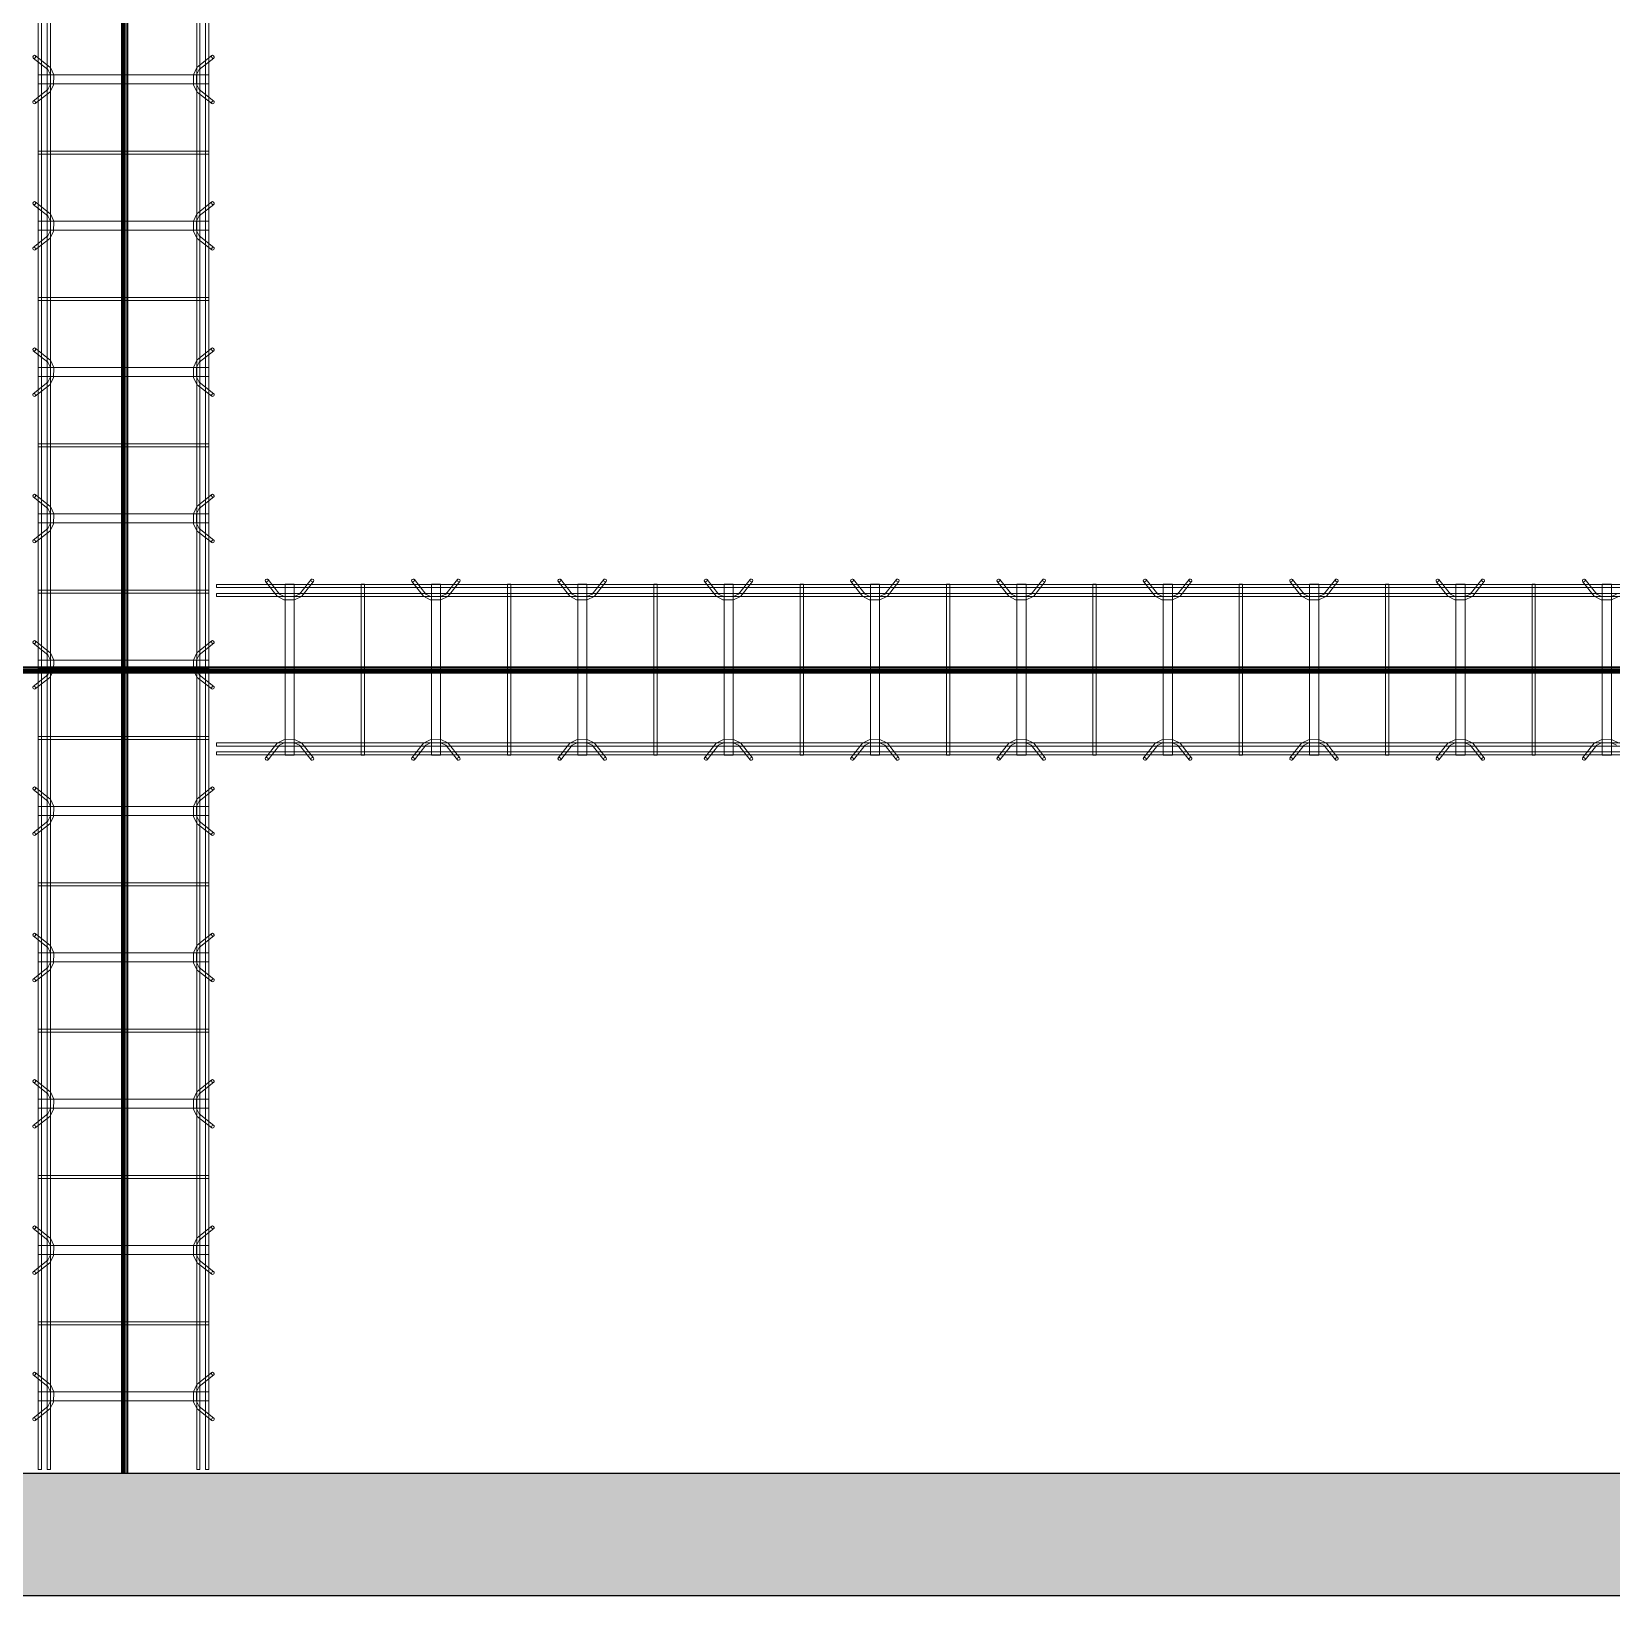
# Model space of a CAD drawing. Header units: inches. Extents: x -19229 to -222, y -6301 to 12387.
# Drawn here: x -2344.5 to -2214.9, y 9891.2 to 10019.4 of the extents above; entities that cross this region are included whole.
import ezdxf

# ---------------------------------------------------------------- set-up
doc = ezdxf.new("R2010")
doc.units = ezdxf.units.IN
doc.header["$MEASUREMENT"] = 0
for name, color, linetype, lineweight in [('A-GENM', 13, 'Continuous', 9), ('A-WALL-PATT', 111, 'Continuous', 25), ('S-BEAM', 12, 'Continuous', 9), ('S-FNDN', 32, 'Continuous', 9)]:
    doc.layers.add(name, color=color, linetype=linetype, lineweight=lineweight)

# ---------------------------------------------------------------- blocks, each defined once
blk = doc.blocks.new('Dowel bar assembly - Dowel bar assembly-669756-SLAB ON GROUND JOINTS')
at = {"layer": 'S-BEAM'}
for p, q in [((2175, 1.98), (0, 1.98)), ((0, 1.98), (0, 1.72)), ((0, 1.72), (0, 1.98)), ((0, 1.72), (2175, 1.72)), ((4.02, 2.23), (4.97, 1.03)), ((5.18, 1.19), (4.23, 2.39)), ((5.63, 1.99), (5.63, -12.01)), ((6.38, 1.99), (5.63, 1.99)), ((5.63, 1.99), (6.38, 1.99)), ((6.38, -12.01), (6.38, 1.99)), ((7.76, 2.39), (6.81, 1.19)), ((7.01, 1.03), (7.96, 2.23)), ((11.87, 1.99), (11.87, -12.01)), ((12.13, 1.99), (11.87, 1.99)), ((11.87, 1.99), (12.13, 1.99)), ((12.13, -12.01), (12.13, 1.99)), ((16.02, 2.23), (16.97, 1.03)), ((17.18, 1.19), (16.23, 2.39)), ((17.63, 1.99), (17.63, -12.01)), ((18.38, 1.99), (17.63, 1.99)), ((17.63, 1.99), (18.38, 1.99)), ((18.38, -12.01), (18.38, 1.99)), ((19.76, 2.39), (18.81, 1.19)), ((19.01, 1.03), (19.96, 2.23)), ((23.87, 1.99), (23.87, -12.01)), ((24.13, 1.99), (23.87, 1.99)), ((23.87, 1.99), (24.13, 1.99)), ((24.13, -12.01), (24.13, 1.99)), ((28.02, 2.23), (28.97, 1.03)), ((29.18, 1.19), (28.23, 2.39)), ((29.63, 1.99), (29.63, -12.01)), ((30.38, 1.99), (29.63, 1.99)), ((29.63, 1.99), (30.38, 1.99)), ((30.38, -12.01), (30.38, 1.99)), ((31.76, 2.39), (30.81, 1.19)), ((31.01, 1.03), (31.96, 2.23)), ((35.87, 1.99), (35.87, -12.01)), ((36.13, 1.99), (35.87, 1.99)), ((35.87, 1.99), (36.13, 1.99)), ((36.13, -12.01), (36.13, 1.99)), ((40.02, 2.23), (40.97, 1.03)), ((41.18, 1.19), (40.23, 2.39)), ((41.63, 1.99), (41.63, -12.01)), ((42.38, 1.99), (41.63, 1.99)), ((41.63, 1.99), (42.38, 1.99)), ((42.38, -12.01), (42.38, 1.99)), ((43.76, 2.39), (42.81, 1.19)), ((43.01, 1.03), (43.96, 2.23)), ((47.87, 1.99), (47.87, -12.01)), ((48.13, 1.99), (47.87, 1.99)), ((47.87, 1.99), (48.13, 1.99)), ((48.13, -12.01), (48.13, 1.99)), ((52.02, 2.23), (52.97, 1.03)), ((53.18, 1.19), (52.23, 2.39)), ((53.63, 1.99), (53.63, -12.01)), ((54.38, 1.99), (53.63, 1.99)), ((53.63, 1.99), (54.38, 1.99)), ((54.38, -12.01), (54.38, 1.99)), ((55.76, 2.39), (54.81, 1.19)), ((55.01, 1.03), (55.96, 2.23)), ((59.87, 1.99), (59.87, -12.01)), ((60.13, 1.99), (59.87, 1.99)), ((59.87, 1.99), (60.13, 1.99)), ((60.13, -12.01), (60.13, 1.99)), ((64.02, 2.23), (64.97, 1.03)), ((65.18, 1.19), (64.23, 2.39)), ((65.63, 1.99), (65.63, -12.01)), ((66.38, 1.99), (65.63, 1.99)), ((65.63, 1.99), (66.38, 1.99)), ((66.38, -12.01), (66.38, 1.99)), ((67.76, 2.39), (66.81, 1.19)), ((67.01, 1.03), (67.96, 2.23)), ((71.87, 1.99), (71.87, -12.01)), ((72.13, 1.99), (71.87, 1.99)), ((71.87, 1.99), (72.13, 1.99)), ((72.13, -12.01), (72.13, 1.99)), ((76.02, 2.23), (76.97, 1.03)), ((77.18, 1.19), (76.23, 2.39)), ((77.63, 1.99), (77.63, -12.01)), ((78.38, 1.99), (77.63, 1.99)), ((77.63, 1.99), (78.38, 1.99)), ((78.38, -12.01), (78.38, 1.99)), ((79.76, 2.39), (78.81, 1.19)), ((79.01, 1.03), (79.96, 2.23)), ((83.87, 1.99), (83.87, -12.01)), ((84.13, 1.99), (83.87, 1.99)), ((83.87, 1.99), (84.13, 1.99)), ((84.13, -12.01), (84.13, 1.99)), ((88.02, 2.23), (88.97, 1.03)), ((89.18, 1.19), (88.23, 2.39)), ((89.63, 1.99), (89.63, -12.01)), ((90.38, 1.99), (89.63, 1.99)), ((89.63, 1.99), (90.38, 1.99)), ((90.38, -12.01), (90.38, 1.99)), ((91.76, 2.39), (90.81, 1.19)), ((91.01, 1.03), (91.96, 2.23)), ((95.87, 1.99), (95.87, -12.01)), ((96.13, 1.99), (95.87, 1.99)), ((95.87, 1.99), (96.13, 1.99)), ((96.13, -12.01), (96.13, 1.99)), ((100.02, 2.23), (100.97, 1.03)), ((101.18, 1.19), (100.23, 2.39)), ((101.63, 1.99), (101.63, -12.01)), ((102.38, 1.99), (101.63, 1.99)), ((101.63, 1.99), (102.38, 1.99)), ((102.38, -12.01), (102.38, 1.99)), ((103.76, 2.39), (102.81, 1.19)), ((103.01, 1.03), (103.96, 2.23)), ((107.87, 1.99), (107.87, -12.01)), ((108.13, 1.99), (107.87, 1.99)), ((107.87, 1.99), (108.13, 1.99)), ((108.13, -12.01), (108.13, 1.99)), ((112.02, 2.23), (112.97, 1.03)), ((113.18, 1.19), (112.23, 2.39)), ((113.63, 1.99), (113.63, -12.01)), ((114.38, 1.99), (113.63, 1.99)), ((113.63, 1.99), (114.38, 1.99)), ((114.38, -12.01), (114.38, 1.99)), ((115.76, 2.39), (114.81, 1.19)), ((115.01, 1.03), (115.96, 2.23)), ((2175, 1.25), (0, 1.25)), ((0, 0.99), (0, 1.25)), ((0, 1.25), (0, 0.99)), ((0, 0.99), (2175, 0.99)), ((2175, -11.01), (0, -11.01)), ((0, -11.27), (0, -11.01)), ((0, -11.01), (0, -11.27)), ((0, -11.27), (2175, -11.27)), ((4.97, -11.05), (4.02, -12.25)), ((4.23, -12.41), (5.18, -11.21)), ((6.81, -11.21), (7.76, -12.41)), ((7.96, -12.25), (7.01, -11.05)), ((16.97, -11.05), (16.02, -12.25)), ((16.23, -12.41), (17.18, -11.21)), ((18.81, -11.21), (19.76, -12.41)), ((19.96, -12.25), (19.01, -11.05)), ((28.97, -11.05), (28.02, -12.25)), ((28.23, -12.41), (29.18, -11.21)), ((30.81, -11.21), (31.76, -12.41)), ((31.96, -12.25), (31.01, -11.05)), ((40.97, -11.05), (40.02, -12.25)), ((40.23, -12.41), (41.18, -11.21)), ((42.81, -11.21), (43.76, -12.41)), ((43.96, -12.25), (43.01, -11.05)), ((52.97, -11.05), (52.02, -12.25)), ((52.23, -12.41), (53.18, -11.21)), ((54.81, -11.21), (55.76, -12.41)), ((55.96, -12.25), (55.01, -11.05)), ((64.97, -11.05), (64.02, -12.25)), ((64.23, -12.41), (65.18, -11.21)), ((66.81, -11.21), (67.76, -12.41)), ((67.96, -12.25), (67.01, -11.05)), ((76.97, -11.05), (76.02, -12.25)), ((76.23, -12.41), (77.18, -11.21)), ((78.81, -11.21), (79.76, -12.41)), ((79.96, -12.25), (79.01, -11.05)), ((88.97, -11.05), (88.02, -12.25)), ((88.23, -12.41), (89.18, -11.21)), ((90.81, -11.21), (91.76, -12.41)), ((91.96, -12.25), (91.01, -11.05)), ((100.97, -11.05), (100.02, -12.25)), ((100.23, -12.41), (101.18, -11.21)), ((102.81, -11.21), (103.76, -12.41)), ((103.96, -12.25), (103.01, -11.05)), ((112.97, -11.05), (112.02, -12.25)), ((112.23, -12.41), (113.18, -11.21)), ((114.81, -11.21), (115.76, -12.41)), ((115.96, -12.25), (115.01, -11.05)), ((2175, -11.74), (0, -11.74)), ((0, -12), (0, -11.74)), ((0, -11.74), (0, -12)), ((0, -12), (2175, -12)), ((6.38, -12.01), (5.63, -12.01)), ((5.63, -12.01), (6.38, -12.01)), ((12.13, -12.01), (11.87, -12.01)), ((11.87, -12.01), (12.13, -12.01)), ((18.38, -12.01), (17.63, -12.01)), ((17.63, -12.01), (18.38, -12.01)), ((24.13, -12.01), (23.87, -12.01)), ((23.87, -12.01), (24.13, -12.01)), ((30.38, -12.01), (29.63, -12.01)), ((29.63, -12.01), (30.38, -12.01)), ((36.13, -12.01), (35.87, -12.01)), ((35.87, -12.01), (36.13, -12.01)), ((42.38, -12.01), (41.63, -12.01)), ((41.63, -12.01), (42.38, -12.01)), ((48.13, -12.01), (47.87, -12.01)), ((47.87, -12.01), (48.13, -12.01)), ((54.38, -12.01), (53.63, -12.01)), ((53.63, -12.01), (54.38, -12.01)), ((60.13, -12.01), (59.87, -12.01)), ((59.87, -12.01), (60.13, -12.01)), ((66.38, -12.01), (65.63, -12.01)), ((65.63, -12.01), (66.38, -12.01)), ((72.13, -12.01), (71.87, -12.01)), ((71.87, -12.01), (72.13, -12.01)), ((78.38, -12.01), (77.63, -12.01)), ((77.63, -12.01), (78.38, -12.01)), ((84.13, -12.01), (83.87, -12.01)), ((83.87, -12.01), (84.13, -12.01)), ((90.38, -12.01), (89.63, -12.01)), ((89.63, -12.01), (90.38, -12.01)), ((96.13, -12.01), (95.87, -12.01)), ((95.87, -12.01), (96.13, -12.01)), ((102.38, -12.01), (101.63, -12.01)), ((101.63, -12.01), (102.38, -12.01)), ((108.13, -12.01), (107.87, -12.01)), ((107.87, -12.01), (108.13, -12.01)), ((114.38, -12.01), (113.63, -12.01)), ((113.63, -12.01), (114.38, -12.01))]:
    blk.add_line(p, q, dxfattribs=at)
at = {"layer": 'S-BEAM', "flags": 128}
for points in [[(4.97, 1.03), (5.53, 0.73), (6.39, 0.72), (6.97, 0.99), (7.01, 1.03)], [(5.18, 1.19), (5.62, 0.97), (6.38, 0.98), (6.81, 1.19)], [(16.97, 1.03), (17.53, 0.73), (18.39, 0.72), (18.97, 0.99), (19.01, 1.03)], [(17.18, 1.19), (17.62, 0.97), (18.38, 0.98), (18.81, 1.19)], [(28.97, 1.03), (29.53, 0.73), (30.39, 0.72), (30.97, 0.99), (31.01, 1.03)], [(29.18, 1.19), (29.62, 0.97), (30.38, 0.98), (30.81, 1.19)], [(40.97, 1.03), (41.53, 0.73), (42.39, 0.72), (42.97, 0.99), (43.01, 1.03)], [(41.18, 1.19), (41.62, 0.97), (42.38, 0.98), (42.81, 1.19)], [(52.97, 1.03), (53.53, 0.73), (54.39, 0.72), (54.97, 0.99), (55.01, 1.03)], [(53.18, 1.19), (53.62, 0.97), (54.38, 0.98), (54.81, 1.19)], [(64.97, 1.03), (65.53, 0.73), (66.39, 0.72), (66.97, 0.99), (67.01, 1.03)], [(65.18, 1.19), (65.62, 0.97), (66.38, 0.98), (66.81, 1.19)], [(76.97, 1.03), (77.53, 0.73), (78.39, 0.72), (78.97, 0.99), (79.01, 1.03)], [(77.18, 1.19), (77.62, 0.97), (78.38, 0.98), (78.81, 1.19)], [(88.97, 1.03), (89.53, 0.73), (90.39, 0.72), (90.97, 0.99), (91.01, 1.03)], [(89.18, 1.19), (89.62, 0.97), (90.38, 0.98), (90.81, 1.19)], [(100.97, 1.03), (101.53, 0.73), (102.39, 0.72), (102.97, 0.99), (103.01, 1.03)], [(101.18, 1.19), (101.62, 0.97), (102.38, 0.98), (102.81, 1.19)], [(112.97, 1.03), (113.53, 0.73), (114.39, 0.72), (114.97, 0.99), (115.01, 1.03)], [(113.18, 1.19), (113.62, 0.97), (114.38, 0.98), (114.81, 1.19)], [(4.97, -11.05), (5.53, -10.75), (6.39, -10.74), (6.97, -11.01), (7.01, -11.05)], [(5.18, -11.21), (5.62, -10.99), (6.38, -11), (6.81, -11.21)], [(16.97, -11.05), (17.53, -10.75), (18.39, -10.74), (18.97, -11.01), (19.01, -11.05)], [(17.18, -11.21), (17.62, -10.99), (18.38, -11), (18.81, -11.21)], [(28.97, -11.05), (29.53, -10.75), (30.39, -10.74), (30.97, -11.01), (31.01, -11.05)], [(29.18, -11.21), (29.62, -10.99), (30.38, -11), (30.81, -11.21)], [(40.97, -11.05), (41.53, -10.75), (42.39, -10.74), (42.97, -11.01), (43.01, -11.05)], [(41.18, -11.21), (41.62, -10.99), (42.38, -11), (42.81, -11.21)], [(52.97, -11.05), (53.53, -10.75), (54.39, -10.74), (54.97, -11.01), (55.01, -11.05)], [(53.18, -11.21), (53.62, -10.99), (54.38, -11), (54.81, -11.21)], [(64.97, -11.05), (65.53, -10.75), (66.39, -10.74), (66.97, -11.01), (67.01, -11.05)], [(65.18, -11.21), (65.62, -10.99), (66.38, -11), (66.81, -11.21)], [(76.97, -11.05), (77.53, -10.75), (78.39, -10.74), (78.97, -11.01), (79.01, -11.05)], [(77.18, -11.21), (77.62, -10.99), (78.38, -11), (78.81, -11.21)], [(88.97, -11.05), (89.53, -10.75), (90.39, -10.74), (90.97, -11.01), (91.01, -11.05)], [(89.18, -11.21), (89.62, -10.99), (90.38, -11), (90.81, -11.21)], [(100.97, -11.05), (101.53, -10.75), (102.39, -10.74), (102.97, -11.01), (103.01, -11.05)], [(101.18, -11.21), (101.62, -10.99), (102.38, -11), (102.81, -11.21)], [(112.97, -11.05), (113.53, -10.75), (114.39, -10.74), (114.97, -11.01), (115.01, -11.05)], [(113.18, -11.21), (113.62, -10.99), (114.38, -11), (114.81, -11.21)]]:
    blk.add_lwpolyline(points, dxfattribs=at)
at = {"layer": 'S-BEAM'}
for centre, major_axis, start_param, end_param in [((4.12, 2.31), (0.101, 0.08), 5.709265, 8.850858), ((4.12, 2.31), (0.101, 0.08), 2.567673, 5.709265), ((7.86, 2.31), (-0.101, 0.08), 3.715513, 6.857105), ((7.86, 2.31), (-0.101, 0.08), 0.57392, 3.715513), ((16.12, 2.31), (0.101, 0.08), 5.709265, 8.850858), ((16.12, 2.31), (0.101, 0.08), 2.567673, 5.709265), ((19.86, 2.31), (-0.101, 0.08), 3.715513, 6.857105), ((19.86, 2.31), (-0.101, 0.08), 0.57392, 3.715513), ((28.12, 2.31), (0.101, 0.08), 5.709265, 8.850858), ((28.12, 2.31), (0.101, 0.08), 2.567673, 5.709265), ((31.86, 2.31), (-0.101, 0.08), 3.715513, 6.857105), ((31.86, 2.31), (-0.101, 0.08), 0.57392, 3.715513), ((40.12, 2.31), (0.101, 0.08), 5.709265, 8.850858), ((40.12, 2.31), (0.101, 0.08), 2.567673, 5.709265), ((43.86, 2.31), (-0.101, 0.08), 3.715513, 6.857105), ((43.86, 2.31), (-0.101, 0.08), 0.57392, 3.715513), ((52.12, 2.31), (0.101, 0.08), 5.709265, 8.850858), ((52.12, 2.31), (0.101, 0.08), 2.567673, 5.709265), ((55.86, 2.31), (-0.101, 0.08), 3.715513, 6.857105), ((55.86, 2.31), (-0.101, 0.08), 0.57392, 3.715513), ((64.12, 2.31), (0.101, 0.08), 5.709265, 8.850858), ((64.12, 2.31), (0.101, 0.08), 2.567673, 5.709265), ((67.86, 2.31), (-0.101, 0.08), 3.715513, 6.857105), ((67.86, 2.31), (-0.101, 0.08), 0.57392, 3.715513), ((76.12, 2.31), (0.101, 0.08), 5.709265, 8.850858), ((76.12, 2.31), (0.101, 0.08), 2.567673, 5.709265), ((79.86, 2.31), (-0.101, 0.08), 3.715513, 6.857105), ((79.86, 2.31), (-0.101, 0.08), 0.57392, 3.715513), ((88.12, 2.31), (0.101, 0.08), 5.709265, 8.850858), ((88.12, 2.31), (0.101, 0.08), 2.567673, 5.709265), ((91.86, 2.31), (-0.101, 0.08), 3.715513, 6.857105), ((91.86, 2.31), (-0.101, 0.08), 0.57392, 3.715513), ((100.12, 2.31), (0.101, 0.08), 5.709265, 8.850858), ((100.12, 2.31), (0.101, 0.08), 2.567673, 5.709265), ((103.86, 2.31), (-0.101, 0.08), 3.715513, 6.857105), ((103.86, 2.31), (-0.101, 0.08), 0.57392, 3.715513), ((112.12, 2.31), (0.101, 0.08), 5.709265, 8.850858), ((112.12, 2.31), (0.101, 0.08), 2.567673, 5.709265), ((115.86, 2.31), (-0.101, 0.08), 3.715513, 6.857105), ((115.86, 2.31), (-0.101, 0.08), 0.57392, 3.715513), ((4.12, -12.33), (-0.101, 0.08), 3.715513, 6.857105), ((4.12, -12.33), (-0.101, 0.08), 0.57392, 3.715513), ((7.86, -12.33), (0.101, 0.08), 5.709265, 8.850858), ((7.86, -12.33), (0.101, 0.08), 2.567673, 5.709265), ((16.12, -12.33), (-0.101, 0.08), 3.715513, 6.857105), ((16.12, -12.33), (-0.101, 0.08), 0.57392, 3.715513), ((19.86, -12.33), (0.101, 0.08), 5.709265, 8.850858), ((19.86, -12.33), (0.101, 0.08), 2.567673, 5.709265), ((28.12, -12.33), (-0.101, 0.08), 3.715513, 6.857105), ((28.12, -12.33), (-0.101, 0.08), 0.57392, 3.715513), ((31.86, -12.33), (0.101, 0.08), 5.709265, 8.850858), ((31.86, -12.33), (0.101, 0.08), 2.567673, 5.709265), ((40.12, -12.33), (-0.101, 0.08), 3.715513, 6.857105), ((40.12, -12.33), (-0.101, 0.08), 0.57392, 3.715513), ((43.86, -12.33), (0.101, 0.08), 5.709265, 8.850858), ((43.86, -12.33), (0.101, 0.08), 2.567673, 5.709265), ((52.12, -12.33), (-0.101, 0.08), 3.715513, 6.857105), ((52.12, -12.33), (-0.101, 0.08), 0.57392, 3.715513), ((55.86, -12.33), (0.101, 0.08), 5.709265, 8.850858), ((55.86, -12.33), (0.101, 0.08), 2.567673, 5.709265), ((64.12, -12.33), (-0.101, 0.08), 3.715513, 6.857105), ((64.12, -12.33), (-0.101, 0.08), 0.57392, 3.715513), ((67.86, -12.33), (0.101, 0.08), 5.709265, 8.850858), ((67.86, -12.33), (0.101, 0.08), 2.567673, 5.709265), ((76.12, -12.33), (-0.101, 0.08), 3.715513, 6.857105), ((76.12, -12.33), (-0.101, 0.08), 0.57392, 3.715513), ((79.86, -12.33), (0.101, 0.08), 5.709265, 8.850858), ((79.86, -12.33), (0.101, 0.08), 2.567673, 5.709265), ((88.12, -12.33), (-0.101, 0.08), 3.715513, 6.857105), ((88.12, -12.33), (-0.101, 0.08), 0.57392, 3.715513), ((91.86, -12.33), (0.101, 0.08), 5.709265, 8.850858), ((91.86, -12.33), (0.101, 0.08), 2.567673, 5.709265), ((100.12, -12.33), (-0.101, 0.08), 3.715513, 6.857105), ((100.12, -12.33), (-0.101, 0.08), 0.57392, 3.715513), ((103.86, -12.33), (0.101, 0.08), 5.709265, 8.850858), ((103.86, -12.33), (0.101, 0.08), 2.567673, 5.709265), ((112.12, -12.33), (-0.101, 0.08), 3.715513, 6.857105), ((112.12, -12.33), (-0.101, 0.08), 0.57392, 3.715513), ((115.86, -12.33), (0.101, 0.08), 5.709265, 8.850858), ((115.86, -12.33), (0.101, 0.08), 2.567673, 5.709265)]:
    blk.add_ellipse(centre, major_axis=major_axis, ratio=0.816528, start_param=start_param, end_param=end_param, dxfattribs=at)
blk = doc.blocks.new('Dowel bar assembly - Dowel bar assembly-674678-SLAB ON GROUND JOINTS')
at = {"layer": 'S-BEAM'}
for p, q in [((148.73, 1.98), (0, 1.98)), ((0, 1.98), (0, 1.72)), ((0, 1.72), (0, 1.98)), ((0, 1.72), (148.73, 1.72)), ((4.02, 2.23), (4.97, 1.03)), ((5.18, 1.19), (4.23, 2.39)), ((5.63, 1.99), (5.63, -12.01)), ((6.38, 1.99), (5.63, 1.99)), ((5.63, 1.99), (6.38, 1.99)), ((6.38, -12.01), (6.38, 1.99)), ((7.76, 2.39), (6.81, 1.19)), ((7.01, 1.03), (7.96, 2.23)), ((11.87, 1.99), (11.87, -12.01)), ((12.13, 1.99), (11.87, 1.99)), ((11.87, 1.99), (12.13, 1.99)), ((12.13, -12.01), (12.13, 1.99)), ((16.02, 2.23), (16.97, 1.03)), ((17.18, 1.19), (16.23, 2.39)), ((17.63, 1.99), (17.63, -12.01)), ((18.38, 1.99), (17.63, 1.99)), ((17.63, 1.99), (18.38, 1.99)), ((18.38, -12.01), (18.38, 1.99)), ((19.76, 2.39), (18.81, 1.19)), ((19.01, 1.03), (19.96, 2.23)), ((23.87, 1.99), (23.87, -12.01)), ((24.13, 1.99), (23.87, 1.99)), ((23.87, 1.99), (24.13, 1.99)), ((24.13, -12.01), (24.13, 1.99)), ((28.02, 2.23), (28.97, 1.03)), ((29.18, 1.19), (28.23, 2.39)), ((29.63, 1.99), (29.63, -12.01)), ((30.38, 1.99), (29.63, 1.99)), ((29.63, 1.99), (30.38, 1.99)), ((30.38, -12.01), (30.38, 1.99)), ((31.76, 2.39), (30.81, 1.19)), ((31.01, 1.03), (31.96, 2.23)), ((35.87, 1.99), (35.87, -12.01)), ((36.13, 1.99), (35.87, 1.99)), ((35.87, 1.99), (36.13, 1.99)), ((36.13, -12.01), (36.13, 1.99)), ((40.02, 2.23), (40.97, 1.03)), ((41.18, 1.19), (40.23, 2.39)), ((41.63, 1.99), (41.63, -12.01)), ((42.38, 1.99), (41.63, 1.99)), ((41.63, 1.99), (42.38, 1.99)), ((42.38, -12.01), (42.38, 1.99)), ((43.76, 2.39), (42.81, 1.19)), ((43.01, 1.03), (43.96, 2.23)), ((47.87, 1.99), (47.87, -12.01)), ((48.13, 1.99), (47.87, 1.99)), ((47.87, 1.99), (48.13, 1.99)), ((48.13, -12.01), (48.13, 1.99)), ((52.02, 2.23), (52.97, 1.03)), ((53.18, 1.19), (52.23, 2.39)), ((53.63, 1.99), (53.63, -12.01)), ((54.38, 1.99), (53.63, 1.99)), ((53.63, 1.99), (54.38, 1.99)), ((54.38, -12.01), (54.38, 1.99)), ((55.76, 2.39), (54.81, 1.19)), ((55.01, 1.03), (55.96, 2.23)), ((59.87, 1.99), (59.87, -12.01)), ((60.13, 1.99), (59.87, 1.99)), ((59.87, 1.99), (60.13, 1.99)), ((60.13, -12.01), (60.13, 1.99)), ((64.02, 2.23), (64.97, 1.03)), ((65.18, 1.19), (64.23, 2.39)), ((65.63, 1.99), (65.63, -12.01)), ((66.38, 1.99), (65.63, 1.99)), ((65.63, 1.99), (66.38, 1.99)), ((66.38, -12.01), (66.38, 1.99)), ((67.76, 2.39), (66.81, 1.19)), ((67.01, 1.03), (67.96, 2.23)), ((71.87, 1.99), (71.87, -12.01)), ((72.13, 1.99), (71.87, 1.99)), ((71.87, 1.99), (72.13, 1.99)), ((72.13, -12.01), (72.13, 1.99)), ((76.02, 2.23), (76.97, 1.03)), ((77.18, 1.19), (76.23, 2.39)), ((77.63, 1.99), (77.63, -12.01)), ((78.38, 1.99), (77.63, 1.99)), ((77.63, 1.99), (78.38, 1.99)), ((78.38, -12.01), (78.38, 1.99)), ((79.76, 2.39), (78.81, 1.19)), ((79.01, 1.03), (79.96, 2.23)), ((83.87, 1.99), (83.87, -12.01)), ((84.13, 1.99), (83.87, 1.99)), ((83.87, 1.99), (84.13, 1.99)), ((84.13, -12.01), (84.13, 1.99)), ((88.02, 2.23), (88.97, 1.03)), ((89.18, 1.19), (88.23, 2.39)), ((89.63, 1.99), (89.63, -12.01)), ((90.38, 1.99), (89.63, 1.99)), ((89.63, 1.99), (90.38, 1.99)), ((90.38, -12.01), (90.38, 1.99)), ((91.76, 2.39), (90.81, 1.19)), ((91.01, 1.03), (91.96, 2.23)), ((95.87, 1.99), (95.87, -12.01)), ((96.13, 1.99), (95.87, 1.99)), ((95.87, 1.99), (96.13, 1.99)), ((96.13, -12.01), (96.13, 1.99)), ((100.02, 2.23), (100.97, 1.03)), ((101.18, 1.19), (100.23, 2.39)), ((101.63, 1.99), (101.63, -12.01)), ((102.38, 1.99), (101.63, 1.99)), ((101.63, 1.99), (102.38, 1.99)), ((102.38, -12.01), (102.38, 1.99)), ((103.76, 2.39), (102.81, 1.19)), ((103.01, 1.03), (103.96, 2.23)), ((107.87, 1.99), (107.87, -12.01)), ((108.13, 1.99), (107.87, 1.99)), ((107.87, 1.99), (108.13, 1.99)), ((108.13, -12.01), (108.13, 1.99)), ((112.02, 2.23), (112.97, 1.03)), ((113.18, 1.19), (112.23, 2.39)), ((113.63, 1.99), (113.63, -12.01)), ((114.38, 1.99), (113.63, 1.99)), ((113.63, 1.99), (114.38, 1.99)), ((114.38, -12.01), (114.38, 1.99)), ((148.73, 1.25), (0, 1.25)), ((0, 0.99), (0, 1.25)), ((0, 1.25), (0, 0.99)), ((0, 0.99), (148.73, 0.99)), ((148.73, -11.01), (0, -11.01)), ((0, -11.27), (0, -11.01)), ((0, -11.01), (0, -11.27)), ((0, -11.27), (148.73, -11.27)), ((4.97, -11.05), (4.02, -12.25)), ((4.23, -12.41), (5.18, -11.21)), ((6.81, -11.21), (7.76, -12.41)), ((7.96, -12.25), (7.01, -11.05)), ((16.97, -11.05), (16.02, -12.25)), ((16.23, -12.41), (17.18, -11.21)), ((18.81, -11.21), (19.76, -12.41)), ((19.96, -12.25), (19.01, -11.05)), ((28.97, -11.05), (28.02, -12.25)), ((28.23, -12.41), (29.18, -11.21)), ((30.81, -11.21), (31.76, -12.41)), ((31.96, -12.25), (31.01, -11.05)), ((40.97, -11.05), (40.02, -12.25)), ((40.23, -12.41), (41.18, -11.21)), ((42.81, -11.21), (43.76, -12.41)), ((43.96, -12.25), (43.01, -11.05)), ((52.97, -11.05), (52.02, -12.25)), ((52.23, -12.41), (53.18, -11.21)), ((54.81, -11.21), (55.76, -12.41)), ((55.96, -12.25), (55.01, -11.05)), ((64.97, -11.05), (64.02, -12.25)), ((64.23, -12.41), (65.18, -11.21)), ((66.81, -11.21), (67.76, -12.41)), ((67.96, -12.25), (67.01, -11.05)), ((76.97, -11.05), (76.02, -12.25)), ((76.23, -12.41), (77.18, -11.21)), ((78.81, -11.21), (79.76, -12.41)), ((79.96, -12.25), (79.01, -11.05)), ((88.97, -11.05), (88.02, -12.25)), ((88.23, -12.41), (89.18, -11.21)), ((90.81, -11.21), (91.76, -12.41)), ((91.96, -12.25), (91.01, -11.05)), ((100.97, -11.05), (100.02, -12.25)), ((100.23, -12.41), (101.18, -11.21)), ((102.81, -11.21), (103.76, -12.41)), ((103.96, -12.25), (103.01, -11.05)), ((112.97, -11.05), (112.02, -12.25)), ((112.23, -12.41), (113.18, -11.21)), ((148.73, -11.74), (0, -11.74)), ((0, -12), (0, -11.74)), ((0, -11.74), (0, -12)), ((0, -12), (148.73, -12)), ((6.38, -12.01), (5.63, -12.01)), ((5.63, -12.01), (6.38, -12.01)), ((12.13, -12.01), (11.87, -12.01)), ((11.87, -12.01), (12.13, -12.01)), ((18.38, -12.01), (17.63, -12.01)), ((17.63, -12.01), (18.38, -12.01)), ((24.13, -12.01), (23.87, -12.01)), ((23.87, -12.01), (24.13, -12.01)), ((30.38, -12.01), (29.63, -12.01)), ((29.63, -12.01), (30.38, -12.01)), ((36.13, -12.01), (35.87, -12.01)), ((35.87, -12.01), (36.13, -12.01)), ((42.38, -12.01), (41.63, -12.01)), ((41.63, -12.01), (42.38, -12.01)), ((48.13, -12.01), (47.87, -12.01)), ((47.87, -12.01), (48.13, -12.01)), ((54.38, -12.01), (53.63, -12.01)), ((53.63, -12.01), (54.38, -12.01)), ((60.13, -12.01), (59.87, -12.01)), ((59.87, -12.01), (60.13, -12.01)), ((66.38, -12.01), (65.63, -12.01)), ((65.63, -12.01), (66.38, -12.01)), ((72.13, -12.01), (71.87, -12.01)), ((71.87, -12.01), (72.13, -12.01)), ((78.38, -12.01), (77.63, -12.01)), ((77.63, -12.01), (78.38, -12.01)), ((84.13, -12.01), (83.87, -12.01)), ((83.87, -12.01), (84.13, -12.01)), ((90.38, -12.01), (89.63, -12.01)), ((89.63, -12.01), (90.38, -12.01)), ((96.13, -12.01), (95.87, -12.01)), ((95.87, -12.01), (96.13, -12.01)), ((102.38, -12.01), (101.63, -12.01)), ((101.63, -12.01), (102.38, -12.01)), ((108.13, -12.01), (107.87, -12.01)), ((107.87, -12.01), (108.13, -12.01)), ((114.38, -12.01), (113.63, -12.01)), ((113.63, -12.01), (114.38, -12.01))]:
    blk.add_line(p, q, dxfattribs=at)
at = {"layer": 'S-BEAM', "flags": 128}
for points in [[(4.97, 1.03), (5.53, 0.73), (6.39, 0.72), (6.97, 0.99), (7.01, 1.03)], [(5.18, 1.19), (5.62, 0.97), (6.38, 0.98), (6.81, 1.19)], [(16.97, 1.03), (17.53, 0.73), (18.39, 0.72), (18.97, 0.99), (19.01, 1.03)], [(17.18, 1.19), (17.62, 0.97), (18.38, 0.98), (18.81, 1.19)], [(28.97, 1.03), (29.53, 0.73), (30.39, 0.72), (30.97, 0.99), (31.01, 1.03)], [(29.18, 1.19), (29.62, 0.97), (30.38, 0.98), (30.81, 1.19)], [(40.97, 1.03), (41.53, 0.73), (42.39, 0.72), (42.97, 0.99), (43.01, 1.03)], [(41.18, 1.19), (41.62, 0.97), (42.38, 0.98), (42.81, 1.19)], [(52.97, 1.03), (53.53, 0.73), (54.39, 0.72), (54.97, 0.99), (55.01, 1.03)], [(53.18, 1.19), (53.62, 0.97), (54.38, 0.98), (54.81, 1.19)], [(64.97, 1.03), (65.53, 0.73), (66.39, 0.72), (66.97, 0.99), (67.01, 1.03)], [(65.18, 1.19), (65.62, 0.97), (66.38, 0.98), (66.81, 1.19)], [(76.97, 1.03), (77.53, 0.73), (78.39, 0.72), (78.97, 0.99), (79.01, 1.03)], [(77.18, 1.19), (77.62, 0.97), (78.38, 0.98), (78.81, 1.19)], [(88.97, 1.03), (89.53, 0.73), (90.39, 0.72), (90.97, 0.99), (91.01, 1.03)], [(89.18, 1.19), (89.62, 0.97), (90.38, 0.98), (90.81, 1.19)], [(100.97, 1.03), (101.53, 0.73), (102.39, 0.72), (102.97, 0.99), (103.01, 1.03)], [(101.18, 1.19), (101.62, 0.97), (102.38, 0.98), (102.81, 1.19)], [(112.97, 1.03), (113.53, 0.73), (114.39, 0.72), (114.97, 0.99), (115.01, 1.03)], [(113.18, 1.19), (113.62, 0.97), (114.38, 0.98), (114.81, 1.19)], [(4.97, -11.05), (5.53, -10.75), (6.39, -10.74), (6.97, -11.01), (7.01, -11.05)], [(5.18, -11.21), (5.62, -10.99), (6.38, -11), (6.81, -11.21)], [(16.97, -11.05), (17.53, -10.75), (18.39, -10.74), (18.97, -11.01), (19.01, -11.05)], [(17.18, -11.21), (17.62, -10.99), (18.38, -11), (18.81, -11.21)], [(28.97, -11.05), (29.53, -10.75), (30.39, -10.74), (30.97, -11.01), (31.01, -11.05)], [(29.18, -11.21), (29.62, -10.99), (30.38, -11), (30.81, -11.21)], [(40.97, -11.05), (41.53, -10.75), (42.39, -10.74), (42.97, -11.01), (43.01, -11.05)], [(41.18, -11.21), (41.62, -10.99), (42.38, -11), (42.81, -11.21)], [(52.97, -11.05), (53.53, -10.75), (54.39, -10.74), (54.97, -11.01), (55.01, -11.05)], [(53.18, -11.21), (53.62, -10.99), (54.38, -11), (54.81, -11.21)], [(64.97, -11.05), (65.53, -10.75), (66.39, -10.74), (66.97, -11.01), (67.01, -11.05)], [(65.18, -11.21), (65.62, -10.99), (66.38, -11), (66.81, -11.21)], [(76.97, -11.05), (77.53, -10.75), (78.39, -10.74), (78.97, -11.01), (79.01, -11.05)], [(77.18, -11.21), (77.62, -10.99), (78.38, -11), (78.81, -11.21)], [(88.97, -11.05), (89.53, -10.75), (90.39, -10.74), (90.97, -11.01), (91.01, -11.05)], [(89.18, -11.21), (89.62, -10.99), (90.38, -11), (90.81, -11.21)], [(100.97, -11.05), (101.53, -10.75), (102.39, -10.74), (102.97, -11.01), (103.01, -11.05)], [(101.18, -11.21), (101.62, -10.99), (102.38, -11), (102.81, -11.21)], [(112.97, -11.05), (113.53, -10.75), (114.39, -10.74), (114.97, -11.01), (115.01, -11.05)], [(113.18, -11.21), (113.62, -10.99), (114.38, -11), (114.81, -11.21)]]:
    blk.add_lwpolyline(points, dxfattribs=at)
at = {"layer": 'S-BEAM'}
for centre, major_axis, start_param, end_param in [((4.12, 2.31), (0.101, 0.08), 5.709265, 8.850858), ((4.12, 2.31), (0.101, 0.08), 2.567673, 5.709265), ((7.86, 2.31), (-0.101, 0.08), 3.715513, 6.857105), ((7.86, 2.31), (-0.101, 0.08), 0.57392, 3.715513), ((16.12, 2.31), (0.101, 0.08), 5.709265, 8.850858), ((16.12, 2.31), (0.101, 0.08), 2.567673, 5.709265), ((19.86, 2.31), (-0.101, 0.08), 3.715513, 6.857105), ((19.86, 2.31), (-0.101, 0.08), 0.57392, 3.715513), ((28.12, 2.31), (0.101, 0.08), 5.709265, 8.850858), ((28.12, 2.31), (0.101, 0.08), 2.567673, 5.709265), ((31.86, 2.31), (-0.101, 0.08), 3.715513, 6.857105), ((31.86, 2.31), (-0.101, 0.08), 0.57392, 3.715513), ((40.12, 2.31), (0.101, 0.08), 5.709265, 8.850858), ((40.12, 2.31), (0.101, 0.08), 2.567673, 5.709265), ((43.86, 2.31), (-0.101, 0.08), 3.715513, 6.857105), ((43.86, 2.31), (-0.101, 0.08), 0.57392, 3.715513), ((52.12, 2.31), (0.101, 0.08), 5.709265, 8.850858), ((52.12, 2.31), (0.101, 0.08), 2.567673, 5.709265), ((55.86, 2.31), (-0.101, 0.08), 3.715513, 6.857105), ((55.86, 2.31), (-0.101, 0.08), 0.57392, 3.715513), ((64.12, 2.31), (0.101, 0.08), 5.709265, 8.850858), ((64.12, 2.31), (0.101, 0.08), 2.567673, 5.709265), ((67.86, 2.31), (-0.101, 0.08), 3.715513, 6.857105), ((67.86, 2.31), (-0.101, 0.08), 0.57392, 3.715513), ((76.12, 2.31), (0.101, 0.08), 5.709265, 8.850858), ((76.12, 2.31), (0.101, 0.08), 2.567673, 5.709265), ((79.86, 2.31), (-0.101, 0.08), 3.715513, 6.857105), ((79.86, 2.31), (-0.101, 0.08), 0.57392, 3.715513), ((88.12, 2.31), (0.101, 0.08), 5.709265, 8.850858), ((88.12, 2.31), (0.101, 0.08), 2.567673, 5.709265), ((91.86, 2.31), (-0.101, 0.08), 3.715513, 6.857105), ((91.86, 2.31), (-0.101, 0.08), 0.57392, 3.715513), ((100.12, 2.31), (0.101, 0.08), 5.709265, 8.850858), ((100.12, 2.31), (0.101, 0.08), 2.567673, 5.709265), ((103.86, 2.31), (-0.101, 0.08), 3.715513, 6.857105), ((103.86, 2.31), (-0.101, 0.08), 0.57392, 3.715513), ((112.12, 2.31), (0.101, 0.08), 5.709265, 8.850858), ((112.12, 2.31), (0.101, 0.08), 2.567673, 5.709265), ((4.12, -12.33), (-0.101, 0.08), 3.715513, 6.857105), ((4.12, -12.33), (-0.101, 0.08), 0.57392, 3.715513), ((7.86, -12.33), (0.101, 0.08), 5.709265, 8.850858), ((7.86, -12.33), (0.101, 0.08), 2.567673, 5.709265), ((16.12, -12.33), (-0.101, 0.08), 3.715513, 6.857105), ((16.12, -12.33), (-0.101, 0.08), 0.57392, 3.715513), ((19.86, -12.33), (0.101, 0.08), 5.709265, 8.850858), ((19.86, -12.33), (0.101, 0.08), 2.567673, 5.709265), ((28.12, -12.33), (-0.101, 0.08), 3.715513, 6.857105), ((28.12, -12.33), (-0.101, 0.08), 0.57392, 3.715513), ((31.86, -12.33), (0.101, 0.08), 5.709265, 8.850858), ((31.86, -12.33), (0.101, 0.08), 2.567673, 5.709265), ((40.12, -12.33), (-0.101, 0.08), 3.715513, 6.857105), ((40.12, -12.33), (-0.101, 0.08), 0.57392, 3.715513), ((43.86, -12.33), (0.101, 0.08), 5.709265, 8.850858), ((43.86, -12.33), (0.101, 0.08), 2.567673, 5.709265), ((52.12, -12.33), (-0.101, 0.08), 3.715513, 6.857105), ((52.12, -12.33), (-0.101, 0.08), 0.57392, 3.715513), ((55.86, -12.33), (0.101, 0.08), 5.709265, 8.850858), ((55.86, -12.33), (0.101, 0.08), 2.567673, 5.709265), ((64.12, -12.33), (-0.101, 0.08), 3.715513, 6.857105), ((64.12, -12.33), (-0.101, 0.08), 0.57392, 3.715513), ((67.86, -12.33), (0.101, 0.08), 5.709265, 8.850858), ((67.86, -12.33), (0.101, 0.08), 2.567673, 5.709265), ((76.12, -12.33), (-0.101, 0.08), 3.715513, 6.857105), ((76.12, -12.33), (-0.101, 0.08), 0.57392, 3.715513), ((79.86, -12.33), (0.101, 0.08), 5.709265, 8.850858), ((79.86, -12.33), (0.101, 0.08), 2.567673, 5.709265), ((88.12, -12.33), (-0.101, 0.08), 3.715513, 6.857105), ((88.12, -12.33), (-0.101, 0.08), 0.57392, 3.715513), ((91.86, -12.33), (0.101, 0.08), 5.709265, 8.850858), ((91.86, -12.33), (0.101, 0.08), 2.567673, 5.709265), ((100.12, -12.33), (-0.101, 0.08), 3.715513, 6.857105), ((100.12, -12.33), (-0.101, 0.08), 0.57392, 3.715513), ((103.86, -12.33), (0.101, 0.08), 5.709265, 8.850858), ((103.86, -12.33), (0.101, 0.08), 2.567673, 5.709265), ((112.12, -12.33), (-0.101, 0.08), 3.715513, 6.857105), ((112.12, -12.33), (-0.101, 0.08), 0.57392, 3.715513)]:
    blk.add_ellipse(centre, major_axis=major_axis, ratio=0.816528, start_param=start_param, end_param=end_param, dxfattribs=at)

msp = doc.modelspace()

# ---------------------------------------------------------------- hatches: boundary and pattern name
at = {"layer": 'A-WALL-PATT', "lineweight": 9}
h = msp.add_hatch(dxfattribs=at)
h.set_pattern_fill('FP_1', color=256, style=0, pattern_type=2)
h.set_pattern_definition([(50, (0, 0), (55.0854, -4.81984), [5.76, -63.36]), (355, (0, 0), (-10.6557, 57.76853), [4.608, -50.688]), (100.451, (4.59, -0.4), (44.42947, 52.94866), [4.895, -53.848]), (46.184, (0, 15.36), (81.96444, -12.71212), [8.64, -95.04]), (96.636, (6.83, 14.3), (71.7815, 74.8124), [7.343, -80.772]), (351.184, (0, 15.36), (71.78195, 74.8124), [6.912, -76.032]), (21, (7.68, 11.52), (45.84207, -30.92146), [5.76, -63.36]), (326, (7.68, 11.52), (18.68706, 55.69148), [4.608, -50.688]), (71.451, (11.5, 8.943), (64.5289, 24.7701), [4.895, -53.848]), (37.5, (0, 0), (0.933895, 25.566816), [2.534, -47.539, 2.534, -48.922, -50.88]), (37.5, (0, 0), (0.933895, 25.566816), [-101.53, 2.534, -48.346]), (7.5, (0, 0), (20.20404, 30.2913), [2.534, -26.803, 2.534, -46.387, -19.392]), (7.5, (0, 0), (20.20404, 30.2913), [-78.259, 2.534, -16.858]), (327.5, (-17.126, 0), (40.997785, -1.732403), [2.534, -16.666, 2.534, -57.37, -79.488]), (327.5, (-17.126, 0), (40.997785, -1.732403), [-79.104, 2.534, -76.954]), (317.5, (-24.806, 0), (44.78888, 7.68784), [2.534, -22.426, 2.534, -37.248, -56.448]), (317.5, (-24.806, 0), (44.78888, 7.68784), [-64.742, 2.534, -53.914])])
h.paths.add_polyline_path([(-3829.32374, 9891.1894), (-3829.32374, 9899.1894), (-3829.32374, 9901.1894), (-3819.32374, 9901.1894), (-1953.32374, 9901.1894), (-1953.32374, 9891.1894)], flags=0)

# ---------------------------------------------------------------- linework, layer by layer
at = {"layer": 'A-GENM'}
for p, q in [((-2337.08036, 9901.1894), (-2337.08036, 12077.1894)), ((-2337.02059, 12077.1894), (-2337.02059, 9901.1894)), ((-2337.02059, 12077.1894), (-2337.02059, 9901.1894)), ((-2337.00273, 12077.1894), (-2337.00273, 9901.1894)), ((-2336.99348, 9901.1894), (-2336.99348, 12077.1894)), ((-2336.98122, 9901.1894), (-2336.98122, 12077.1894)), ((-2336.98122, 12077.1894), (-2336.98122, 9901.1894)), ((-2336.91585, 9901.1894), (-2336.91585, 12077.1894)), ((-2336.86718, 9901.1894), (-2336.86718, 12077.1894)), ((-2336.7803, 12077.1894), (-2336.7803, 9901.1894)), ((-2336.66626, 9901.1894), (-2336.66626, 12077.1894)), ((-2336.66626, 9901.1894), (-2336.66626, 12077.1894)), ((-2336.65869, 9901.1894), (-2336.65869, 12077.1894)), ((-2336.65717, 9901.1894), (-2336.65717, 12077.1894)), ((-2336.62689, 12077.1894), (-2336.62689, 9901.1894)), ((-2336.62689, 12077.1894), (-2336.62689, 9901.1894)), ((-2336.57181, 9901.1894), (-2336.57181, 12077.1894)), ((-2336.57029, 9901.1894), (-2336.57029, 12077.1894)), ((-1943.13624, 9967.3272), (-3819.32374, 9967.3272)), ((-1943.13624, 9967.32568), (-3819.32374, 9967.32568)), ((-3819.32374, 9967.2706), (-1943.13624, 9967.2706)), ((-3819.32374, 9967.2706), (-1943.13624, 9967.2706)), ((-1943.13624, 9967.24032), (-3819.32374, 9967.24032)), ((-1943.13624, 9967.2388), (-3819.32374, 9967.2388)), ((-1943.13624, 9967.23123), (-3819.32374, 9967.23123)), ((-1943.13624, 9967.23123), (-3819.32374, 9967.23123)), ((-3819.32374, 9967.11719), (-1943.13624, 9967.11719)), ((-1943.13624, 9967.03031), (-3819.32374, 9967.03031)), ((-1943.13624, 9966.98164), (-3819.32374, 9966.98164)), ((-1943.13624, 9966.91627), (-3819.32374, 9966.91627)), ((-3819.32374, 9966.91627), (-1943.13624, 9966.91627)), ((-1943.13624, 9966.904), (-3819.32374, 9966.904)), ((-3819.32374, 9966.89476), (-1943.13624, 9966.89476)), ((-3819.32374, 9966.8769), (-1943.13624, 9966.8769)), ((-3819.32374, 9966.8769), (-1943.13624, 9966.8769)), ((-1943.13624, 9966.81712), (-3819.32374, 9966.81712)), ((-2336.65717, 9901.1894), (-2337.08036, 9901.1894)), ((-2337.08036, 9901.1894), (-2336.65869, 9901.1894)), ((-2336.62689, 9901.1894), (-2337.02059, 9901.1894)), ((-2337.02059, 9901.1894), (-2336.98122, 9901.1894)), ((-2336.65869, 9901.1894), (-2337.00273, 9901.1894)), ((-2337.00273, 9901.1894), (-2336.91585, 9901.1894)), ((-2336.57181, 9901.1894), (-2336.99348, 9901.1894)), ((-2336.99348, 9901.1894), (-2336.57029, 9901.1894)), ((-2336.98122, 9901.1894), (-2336.66626, 9901.1894)), ((-2336.91585, 9901.1894), (-2336.57181, 9901.1894)), ((-2336.7803, 9901.1894), (-2336.86718, 9901.1894)), ((-2336.86718, 9901.1894), (-2336.65717, 9901.1894)), ((-2336.57029, 9901.1894), (-2336.7803, 9901.1894)), ((-2336.66626, 9901.1894), (-2336.62689, 9901.1894))]:
    msp.add_line(p, q, dxfattribs=at)
at = {"layer": 'S-FNDN', "lineweight": 25}
for p, q in [((-1953.32374, 9901.1894), (-3819.32374, 9901.1894)), ((-3829.32374, 9891.1894), (-1943.32374, 9891.1894))]:
    msp.add_line(p, q, dxfattribs=at)

# ---------------------------------------------------------------- block references
at = {"layer": 'S-BEAM', "rotation": 89.99999999999991}
msp.add_blockref('Dowel bar assembly - Dowel bar assembly-669756-SLAB ON GROUND JOINTS', (-2341.93092, 9901.50636), dxfattribs=at)
at = {"layer": 'S-BEAM'}
msp.add_blockref('Dowel bar assembly - Dowel bar assembly-674678-SLAB ON GROUND JOINTS', (-2329.30578, 9972.11518), dxfattribs=at)

doc.saveas('drawing.dxf')
